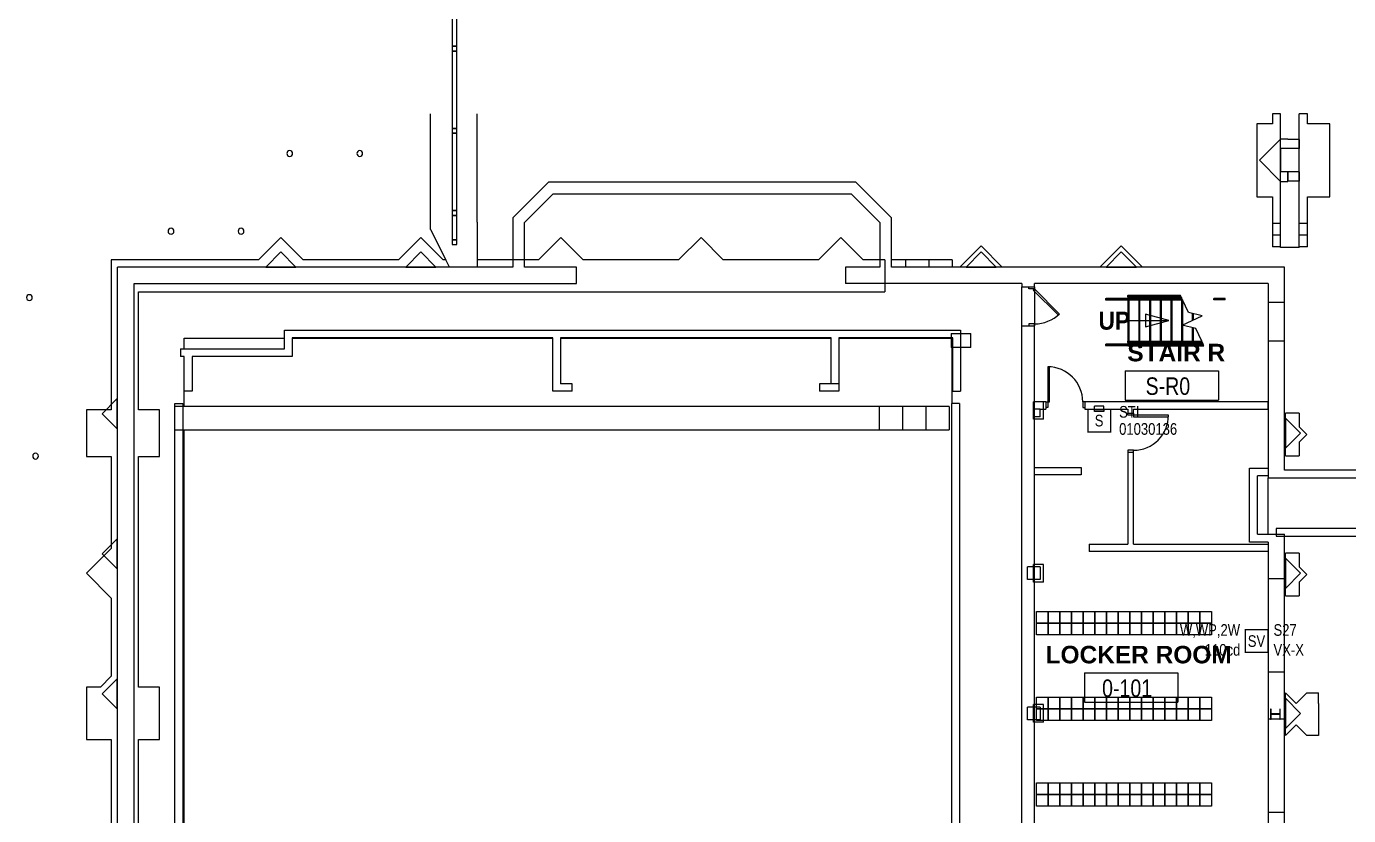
# Model space of a CAD drawing. Header units: inches. Extents: x 3516 to 15434, y -1454 to 5991.
# Drawn here: x 7962 to 9321, y 600 to 1411 of the extents above; entities that cross this region are included whole.
import ezdxf
from ezdxf.enums import TextEntityAlignment as Align

# ---------------------------------------------------------------- set-up
doc = ezdxf.new("R2010")
doc.units = ezdxf.units.IN
doc.header["$LTSCALE"] = 0.25
doc.header["$MEASUREMENT"] = 0
for name, color, linetype in [('BACKGROUND', 8, 'Continuous'), ('PULL STATION', 1, 'Continuous'), ('SPEAKER STROBE', 1, 'Continuous')]:
    doc.layers.add(name, color=color, linetype=linetype)
doc.styles.add('Arial', font='arial.ttf', dxfattribs={"width": 0.8})
doc.styles.add('Arial_B', font='arialbd.ttf', dxfattribs={"width": 0.9, "height": 11.25})
doc.styles.add('Arial_B_1', font='arialbd.ttf', dxfattribs={"height": 0.09375})

# ---------------------------------------------------------------- blocks, each defined once
blk = doc.blocks.new('SIGA-278')
at = {"layer": 'PULL STATION', "const_width": 1.3}
blk.add_lwpolyline([(-11.5, -11.7), (-11.5, 11.7), (11.9, 11.7), (11.9, -11.7)], close=True, dxfattribs=at)
at = {"layer": 'PULL STATION', "style": 'Arial', "width": 0.8}
blk.add_text('S', height=12, dxfattribs=at).set_placement((0, 0), align=Align.MIDDLE)
for tag, p in [('ADDRESS', (20.6, 9)), ('ZONE', (20.6, -8.6))]:
    blk.add_attdef(tag, text='', height=12, dxfattribs=at).set_placement(p, align=Align.MIDDLE_LEFT)
blk.add_attdef('SUBSCRIPT', text='', height=12, dxfattribs=at).set_placement((-16.6, -9), align=Align.MIDDLE_RIGHT)
blk = doc.blocks.new('WP 757-8A-RS70 WITH LKW-1')
at = {"layer": 'SPEAKER STROBE', "const_width": 1.3}
blk.add_lwpolyline([(-11.5, -11.7), (-11.5, 11.7), (11.9, 11.7), (11.9, -11.7)], close=True, dxfattribs=at)
at = {"layer": 'SPEAKER STROBE', "style": 'Arial', "width": 0.8}
blk.add_text('SV', height=12, dxfattribs=at).set_placement((0, 0), align=Align.MIDDLE)
for tag, p in [('W-WP', (-16.9, 11.3)), ('110CD', (-16.6, -9)), ('2W', (-16.6, -29.4))]:
    blk.add_attdef(tag, text='', height=12, dxfattribs=at).set_placement(p, align=Align.MIDDLE_RIGHT)
for tag, p in [('Speaker_Circuit', (17.5, 11.3)), ('Visual_Circuit', (17.5, -9))]:
    blk.add_attdef(tag, text='', height=12, dxfattribs=at).set_placement(p, align=Align.MIDDLE_LEFT)

msp = doc.modelspace()

# ---------------------------------------------------------------- linework, layer by layer
at = {"layer": 'BACKGROUND'}
for p, q in [((8399.4, 1470.6), (8399.4, 1391.1)), ((8404.4, 1391.1), (8404.4, 1470.6)), ((8404.4, 1391.1), (8399.4, 1391.1)), ((8399.4, 1391.1), (8399.4, 1386.1)), ((8399.4, 1391.1), (8404.4, 1391.1)), ((8404.4, 1386.1), (8404.4, 1391.1)), ((8399.4, 1386.1), (8404.4, 1386.1)), ((8399.4, 1386.1), (8399.4, 1306.7)), ((8404.4, 1386.1), (8399.4, 1386.1)), ((8404.4, 1306.7), (8404.4, 1386.1)), ((8377.1, 1210.3), (8377.1, 1321.6)), ((8425.1, 1210.3), (8425.1, 1321.6)), ((9251.1, 1321.6), (9242.6, 1321.6)), ((9242.6, 1321.6), (9242.6, 1311.5)), ((9251.1, 1184.2), (9251.1, 1321.6)), ((9278.6, 1321.6), (9270.1, 1321.6)), ((9270.1, 1184.2), (9270.1, 1321.6)), ((9278.6, 1311.5), (9278.6, 1321.6)), ((8404.4, 1306.7), (8399.4, 1306.7)), ((8399.4, 1306.7), (8399.4, 1301.7)), ((8399.4, 1306.7), (8404.4, 1306.7)), ((8404.4, 1301.7), (8404.4, 1306.7)), ((9226.8, 1311.5), (9226.8, 1236.5)), ((9242.6, 1311.5), (9226.8, 1311.5)), ((9301.8, 1311.5), (9278.6, 1311.5)), ((9301.8, 1236.5), (9301.8, 1311.5)), ((8399.4, 1301.7), (8404.4, 1301.7)), ((8404.4, 1301.7), (8399.4, 1301.7)), ((8399.4, 1301.7), (8399.4, 1222.3)), ((8404.4, 1222.3), (8404.4, 1301.7)), ((9229.5, 1273.9), (9251.1, 1295.6)), ((9258.6, 1295.6), (9251.1, 1295.6)), ((9258.6, 1295.6), (9258.6, 1295.2)), ((9270.1, 1295.2), (9258.6, 1295.2)), ((9270.1, 1295.2), (9270.1, 1286)), ((9258.6, 1286), (9251, 1286)), ((9251, 1286), (9251, 1262)), ((9270.1, 1286), (9258.6, 1286)), ((9251.1, 1252.2), (9229.5, 1273.9)), ((8498.4, 1251.3), (8462, 1214.9)), ((8814.6, 1251.3), (8498.4, 1251.3)), ((8851, 1214.9), (8814.6, 1251.3)), ((9258.6, 1262), (9251, 1262)), ((9251.1, 1252.2), (9258.6, 1252.2)), ((9258.6, 1262), (9258.6, 1252.2)), ((9258.6, 1252.5), (9258.6, 1262)), ((9270.1, 1262), (9258.6, 1262)), ((9270.1, 1252.5), (9258.6, 1252.5)), ((9270.1, 1262), (9270.1, 1252.5)), ((8474, 1210), (8503.4, 1239.3)), ((8503.4, 1239.3), (8809.6, 1239.3)), ((8809.6, 1239.3), (8839, 1210)), ((9226.8, 1236.5), (9242.6, 1236.5)), ((9242.6, 1236.5), (9242.6, 1209.1)), ((9278.6, 1209.1), (9278.6, 1236.5)), ((9278.6, 1236.5), (9301.8, 1236.5)), ((8377.1, 1202.9), (8377.1, 1210.3)), ((8404.4, 1222.3), (8399.4, 1222.3)), ((8399.4, 1222.3), (8399.4, 1217.3)), ((8399.4, 1222.3), (8404.4, 1222.3)), ((8399.4, 1217.3), (8404.4, 1217.3)), ((8404.4, 1217.3), (8399.4, 1217.3)), ((8399.4, 1217.3), (8399.4, 1192.3)), ((8404.4, 1217.3), (8404.4, 1222.3)), ((8404.4, 1192.3), (8404.4, 1217.3)), ((8425.1, 1210.3), (8425.1, 1171.6)), ((8462, 1214.9), (8462, 1164.2)), ((8474, 1164.2), (8474, 1210)), ((8839, 1210), (8839, 1164.2)), ((8851, 1164.2), (8851, 1214.9)), ((8377.1, 1202.9), (8392.9, 1171.6)), ((9242.6, 1209.1), (9242.6, 1197.1)), ((9251.1, 1209.1), (9242.6, 1209.1)), ((9251.1, 1197.1), (9242.6, 1197.1)), ((9242.6, 1197.1), (9242.6, 1185.1)), ((9278.6, 1209.1), (9270.1, 1209.1)), ((9278.6, 1197.1), (9270.1, 1197.1)), ((9278.6, 1197.1), (9278.6, 1209.1)), ((9278.6, 1185.1), (9278.6, 1197.1)), ((8223.3, 1194.5), (8200.3, 1171.6)), ((8246.2, 1171.6), (8223.3, 1194.5)), ((8367.3, 1194.5), (8344.3, 1171.6)), ((8390.2, 1171.6), (8367.3, 1194.5)), ((8404.4, 1192.3), (8399.4, 1192.3)), ((8399.4, 1192.3), (8399.4, 1187.3)), ((8399.4, 1192.3), (8404.4, 1192.3)), ((8399.4, 1187.3), (8404.4, 1187.3)), ((8404.4, 1187.3), (8404.4, 1192.3)), ((8511.3, 1194.5), (8488.3, 1171.6)), ((8534.2, 1171.6), (8511.3, 1194.5)), ((8655.3, 1194.5), (8632.3, 1171.6)), ((8678.2, 1171.6), (8655.3, 1194.5)), ((8799.2, 1194.5), (8776.2, 1171.6)), ((8822.1, 1171.6), (8799.2, 1194.5)), ((8943.2, 1186), (8921.3, 1164.2)), ((8965, 1164.2), (8943.2, 1186)), ((9087.2, 1186), (9065.3, 1164.2)), ((9109, 1164.2), (9087.2, 1186)), ((9251.1, 1185.1), (9242.6, 1185.1)), ((9270.1, 1184.2), (9251.1, 1184.2)), ((9278.6, 1185.1), (9270.1, 1185.1)), ((8049.1, 1171.6), (8049.1, 1138.6)), ((8200.3, 1171.6), (8049.1, 1171.6)), ((8207.8, 1164.2), (8223.3, 1179.7)), ((8238.8, 1164.2), (8223.3, 1179.7)), ((8344.3, 1171.6), (8246.2, 1171.6)), ((8351.8, 1164.2), (8367.3, 1179.7)), ((8382.8, 1164.2), (8367.3, 1179.7)), ((8392.9, 1171.6), (8390.2, 1171.6)), ((8396.6, 1164.2), (8392.9, 1171.6)), ((8425.1, 1171.6), (8425.1, 1164.2)), ((8466.3, 1171.6), (8425.1, 1171.6)), ((8488.3, 1171.6), (8466.3, 1171.6)), ((8632.3, 1171.6), (8534.2, 1171.6)), ((8776.2, 1171.6), (8678.2, 1171.6)), ((8844.2, 1171.6), (8822.1, 1171.6)), ((8844.2, 1171.6), (8844.2, 1138.6)), ((8865.5, 1171.6), (8851, 1171.6)), ((8889.5, 1171.6), (8865.5, 1171.6)), ((8865.5, 1171.6), (8865.5, 1164.2)), ((8913.5, 1171.6), (8889.5, 1171.6)), ((8889.5, 1171.6), (8889.5, 1164.2)), ((8913.5, 1171.6), (8913.5, 1164.2)), ((8927.8, 1164.2), (8943.3, 1179.7)), ((8958.8, 1164.2), (8943.3, 1179.7)), ((9071.8, 1164.2), (9087.3, 1179.7)), ((9102.8, 1164.2), (9087.3, 1179.7)), ((8055.5, 20.4), (8055.5, 1164.2)), ((8462, 1164.2), (8055.5, 1164.2)), ((8207.8, 1164.2), (8238.8, 1164.2)), ((8351.8, 1164.2), (8382.8, 1164.2)), ((8401.1, 1164.2), (8396.6, 1164.2)), ((8425.1, 1164.2), (8401.1, 1164.2)), ((8527.3, 1164.2), (8474, 1164.2)), ((8527.3, 1147.2), (8527.3, 1164.2)), ((8839, 1164.2), (8803.8, 1164.2)), ((8803.8, 1164.2), (8803.8, 1147.2)), ((9255.2, 1164.2), (8851, 1164.2)), ((8965, 1164.2), (8921.3, 1164.2)), ((8927.8, 1164.2), (8958.8, 1164.2)), ((9109, 1164.2), (9065.3, 1164.2)), ((9071.8, 1164.2), (9102.8, 1164.2)), ((9255.2, 955.5), (9255.2, 1164.2)), ((8072.5, 124.3), (8072.5, 1147.2)), ((8072.5, 1147.2), (8527.3, 1147.2)), ((8985.2, 1147.2), (8803.8, 1147.2)), ((8985.2, 1147.2), (8985.2, 1143.7)), ((8985.2, 1143.7), (8998.2, 1143.7)), ((8985.2, 1103.7), (8985.2, 1143.7)), ((8992.4, 1141.7), (8992.4, 1143.7)), ((8998.2, 1141.7), (8992.4, 1141.7)), ((8998.2, 1141.7), (8996.9, 1140.5)), ((8998.2, 1143.7), (8998.2, 1147.2)), ((9238.2, 1147.2), (8998.2, 1147.2)), ((8998.2, 1143.7), (8998.2, 1141.7)), ((8998.2, 1143.7), (8998.2, 1103.7)), ((9023.6, 1116.2), (8998.2, 1141.7)), ((9238.2, 1147.2), (9238.2, 947.5)), ((8049.1, 1138.6), (8049.1, 1017.5)), ((8077.1, 1138.6), (8201.4, 1138.6)), ((8077.1, 1017.5), (8077.1, 1138.6)), ((8201.4, 1138.6), (8245.1, 1138.6)), ((8245.1, 1138.6), (8345.4, 1138.6)), ((8345.4, 1138.6), (8401.1, 1138.6)), ((8401.1, 1138.6), (8466.3, 1138.6)), ((8466.3, 1138.6), (8844.2, 1138.6)), ((8996.9, 1140.5), (9022.4, 1115)), ((9071.2, 1132), (9071.2, 1130.5)), ((9071.2, 1132), (9083.2, 1132)), ((9071.2, 1130.5), (9083.2, 1130.5)), ((9083.2, 1132), (9071.9, 1132)), ((9071.9, 1130.5), (9083.2, 1130.5)), ((9083.2, 1132), (9149.6, 1132)), ((9083.2, 1130.5), (9150.3, 1130.5)), ((9094.6, 1132), (9083.4, 1132)), ((9083.4, 1130.5), (9094.6, 1130.5)), ((9094.2, 1135.2), (9094.2, 1135)), ((9094.2, 1135.2), (9148, 1135.2)), ((9094.2, 1133.5), (9094.2, 1135)), ((9148.2, 1135), (9094.2, 1135)), ((9094.2, 1135), (9094.2, 1133.5)), ((9094.2, 1135), (9148.2, 1135)), ((9094.2, 1133.5), (9094.2, 1133.2)), ((9148.9, 1133.5), (9094.2, 1133.5)), ((9094.2, 1133.5), (9148.9, 1133.5)), ((9094.2, 1133.2), (9105.2, 1133.2)), ((9094.2, 1133.2), (9094.2, 1132)), ((9094.2, 1130.5), (9094.2, 1088)), ((9104.4, 1132), (9094.6, 1132)), ((9094.6, 1130.5), (9104.4, 1130.5)), ((9095.2, 1133.2), (9095.2, 1132)), ((9095.2, 1130.5), (9095.2, 1088)), ((9103, 1131.1), (9103, 1131.3)), ((9105.2, 1133.2), (9116.2, 1133.2)), ((9105.2, 1133.2), (9105.2, 1132)), ((9105.2, 1130.5), (9105.2, 1088)), ((9106.2, 1133.2), (9106.2, 1132)), ((9106.2, 1130.5), (9106.2, 1088)), ((9116.2, 1133.2), (9127.2, 1133.2)), ((9116.2, 1133.2), (9116.2, 1132)), ((9116.2, 1130.5), (9116.2, 1088)), ((9117.2, 1133.2), (9117.2, 1132)), ((9117.2, 1130.5), (9117.2, 1088)), ((9127.2, 1133.2), (9138.2, 1133.2)), ((9127.2, 1133.2), (9127.2, 1132)), ((9127.2, 1130.5), (9127.2, 1088)), ((9128.2, 1133.2), (9128.2, 1132)), ((9128.2, 1130.5), (9128.2, 1088)), ((9138.2, 1133.2), (9149, 1133.2)), ((9138.2, 1133.2), (9138.2, 1132)), ((9138.2, 1130.5), (9138.2, 1088)), ((9139.2, 1133.2), (9139.2, 1132)), ((9139.2, 1130.5), (9139.2, 1088)), ((9148.2, 1135), (9148, 1135.2)), ((9148.9, 1133.5), (9148.2, 1135)), ((9148.9, 1133.5), (9148.2, 1135)), ((9148.9, 1133.5), (9148.2, 1135)), ((9149.6, 1132), (9148.9, 1133.5)), ((9149.2, 1132.8), (9149.2, 1132)), ((9149.2, 1130.5), (9149.2, 1088)), ((9150.3, 1130.5), (9149.6, 1132)), ((9150.2, 1130.5), (9150.2, 1104.5)), ((9156.4, 1117.4), (9150.3, 1130.5)), ((9182.4, 1130.5), (9182.4, 1132)), ((9194.2, 1132), (9182.4, 1132)), ((9194.2, 1130.5), (9182.4, 1130.5)), ((9194.2, 1130.5), (9194.2, 1132)), ((9238.2, 1128.2), (9255.2, 1128.2)), ((9022.4, 1115), (9023.6, 1116.2)), ((9136.2, 1109.2), (9112.2, 1115.6)), ((9112.2, 1115.6), (9112.2, 1102.8)), ((9170.4, 1114), (9156.4, 1117.4)), ((9160.2, 1116.4), (9160.2, 1109.2)), ((9161.2, 1116.2), (9161.2, 1109.7)), ((8985.2, -50.5), (8985.2, 1103.7)), ((8985.2, 1103.7), (8998.2, 1103.7)), ((8992.4, 1105.7), (8992.4, 1103.7)), ((8998.2, 1105.7), (8992.4, 1105.7)), ((8998.2, 1103.7), (8998.2, 1105.7)), ((8998.2, 1018.1), (8998.2, 1103.7)), ((9094.2, 1109.2), (9105.2, 1109.2)), ((9105.2, 1109.2), (9116.2, 1109.2)), ((9112.2, 1102.8), (9136.2, 1109.2)), ((9116.2, 1109.2), (9127.2, 1109.2)), ((9127.2, 1109.2), (9136.2, 1109.2)), ((9150, 1104.4), (9170.4, 1114)), ((9164, 1101), (9150, 1104.4)), ((9150.2, 1104.4), (9150.2, 1088)), ((9160.2, 1102), (9160.2, 1088)), ((9161.2, 1101.7), (9161.2, 1088)), ((9170.1, 1088), (9164, 1101)), ((8124.1, 1080.3), (8124.1, 1091.2)), ((8124.1, 1091.2), (8227.1, 1091.2)), ((8227.1, 1080.3), (8227.1, 1099.3)), ((8227.1, 1099.3), (8922.1, 1099.3)), ((8235.1, 1091.3), (8235.1, 1072.3)), ((8503, 1091.3), (8235.1, 1091.3)), ((8235.1, 1091.2), (8503, 1091.2)), ((8503, 1036.8), (8503, 1091.3)), ((8789, 1091.3), (8511, 1091.3)), ((8511, 1091.3), (8511, 1044.3)), ((8511, 1091.2), (8789, 1091.2)), ((8789, 1044.3), (8789, 1091.3)), ((8914.1, 1091.3), (8797, 1091.3)), ((8797, 1091.3), (8797, 1036.8)), ((8797, 1091.2), (8912.5, 1091.2)), ((8912.5, 1096), (8932.5, 1096)), ((8912.5, 1096), (8912.5, 1081.5)), ((8914.1, 1036.8), (8914.1, 1091.3)), ((8922.1, 1099.3), (8922.1, 1036.8)), ((8932.5, 1081.5), (8932.5, 1096)), ((9094.2, 1088), (9170.1, 1088)), ((9094.2, 1086.5), (9094.2, 1088)), ((9094.2, 1088), (9094.2, 1086.5)), ((9094.2, 1088), (9170.1, 1088)), ((9170.8, 1086.5), (9170.1, 1088)), ((9170.8, 1086.5), (9170.1, 1088)), ((9170.8, 1086.5), (9170.1, 1088)), ((9238.2, 1088.2), (9255.2, 1088.2)), ((8120.1, 1080.3), (8227.1, 1080.3)), ((8120.1, 1080.3), (8120.1, 1072.3)), ((8932.5, 1081.5), (8912.5, 1081.5)), ((8913, 1081.5), (8913, 1023.8)), ((9071.2, 1085), (9071.2, 1083.5)), ((9071.2, 1085), (9083.2, 1085)), ((9071.2, 1083.5), (9083.2, 1083.5)), ((9083.2, 1085), (9071.9, 1085)), ((9071.9, 1083.5), (9083.2, 1083.5)), ((9083.2, 1085), (9171.2, 1085)), ((9083.2, 1083.5), (9171.2, 1083.5)), ((9094.6, 1085), (9083.4, 1085)), ((9083.4, 1083.5), (9094.6, 1083.5)), ((9094.2, 1086.5), (9094.2, 1085.2)), ((9094.2, 1086.5), (9170.8, 1086.5)), ((9094.2, 1086.5), (9170.8, 1086.5)), ((9094.2, 1085.2), (9094.2, 1085)), ((9094.2, 1085.2), (9105.2, 1085.2)), ((9094.2, 1083.5), (9094.2, 1083.2)), ((9094.2, 1083.2), (9172.3, 1083.2)), ((9104.4, 1085), (9094.6, 1085)), ((9094.6, 1083.5), (9104.4, 1083.5)), ((9095.2, 1086.5), (9095.2, 1085.2)), ((9103, 1084.1), (9103, 1084.3)), ((9105.2, 1086.5), (9105.2, 1085.2)), ((9105.2, 1085.2), (9116.2, 1085.2)), ((9106.2, 1086.5), (9106.2, 1085.2)), ((9116.2, 1086.5), (9116.2, 1085.2)), ((9116.2, 1085.2), (9127.2, 1085.2)), ((9117.2, 1086.5), (9117.2, 1085.2)), ((9127.2, 1086.5), (9127.2, 1085.2)), ((9127.2, 1085.2), (9138.2, 1085.2)), ((9128.2, 1086.5), (9128.2, 1085.2)), ((9138.2, 1086.5), (9138.2, 1085.2)), ((9138.2, 1085.2), (9149.2, 1085.2)), ((9139.2, 1086.5), (9139.2, 1085.2)), ((9149.2, 1086.5), (9149.2, 1085.2)), ((9149.2, 1085.2), (9160.2, 1085.2)), ((9150.2, 1086.5), (9150.2, 1085.2)), ((9160.2, 1086.5), (9160.2, 1085.2)), ((9160.2, 1085.2), (9171.2, 1085.2)), ((9161.2, 1086.5), (9161.2, 1085.2)), ((9171.4, 1085.2), (9170.8, 1086.5)), ((9171.2, 1085.6), (9171.2, 1085.2)), ((9171.2, 1085.2), (9171.4, 1085.2)), ((9171.2, 1085), (9171.5, 1085)), ((9171.2, 1083.5), (9172.2, 1083.5)), ((9172.2, 1083.5), (9171.5, 1085)), ((8124.1, 1072.3), (8120.1, 1072.3)), ((8124.1, 1036.8), (8124.1, 1072.3)), ((8235.1, 1072.3), (8132.1, 1072.3)), ((8132.1, 1072.3), (8132.1, 1036.8)), ((9013.4, 1061.7), (9011.7, 1061.7)), ((9011.7, 1061.7), (9011.7, 1025.7)), ((9013.4, 1025.7), (9013.4, 1061.7)), ((9091.2, 1057.4), (9187.2, 1057.4)), ((9091.2, 1057.4), (9091.2, 1027.4)), ((9187.2, 1057.4), (9187.2, 1027.4)), ((8132.1, 1036.8), (8124.1, 1036.8)), ((8124.1, 1021), (8124.1, 1036.8)), ((8523, 1036.8), (8503, 1036.8)), ((8523, 1044.3), (8511, 1044.3)), ((8523, 1036.8), (8523, 1044.3)), ((8777, 1044.3), (8777, 1036.8)), ((8797, 1044.3), (8777, 1044.3)), ((8797, 1036.8), (8777, 1036.8)), ((8914.1, 1036.8), (8922.1, 1036.8)), ((8055.3, 1029), (8039.8, 1013.5)), ((8055.3, 998), (8055.3, 1029)), ((8114.5, 167.3), (8114.5, 1023.8)), ((8114.5, 1023.8), (8122.5, 1023.8)), ((8114.5, 997), (8114.5, 1021)), ((8838.5, 1021), (8114.5, 1021)), ((8122.5, 1023.8), (8122.5, 175.3)), ((8838.5, 1021), (8838.5, 997)), ((8862.5, 1021), (8838.5, 1021)), ((8886.5, 1021), (8862.5, 1021)), ((8862.5, 1021), (8862.5, 997)), ((8910.5, 1021), (8886.5, 1021)), ((8886.5, 1021), (8886.5, 997)), ((8910.5, 1021), (8910.5, 997)), ((8913, -102.8), (8913, 1023.8)), ((8921, 1023.8), (8913, 1023.8)), ((8921, 1023.8), (8921, -110.8)), ((8997.2, 1007.7), (8997.2, 1025.7)), ((9007.2, 1025.7), (8997.2, 1025.7)), ((9009.7, 1025.7), (8998.2, 1025.7)), ((9007.2, 1007.7), (9007.2, 1025.7)), ((9009.7, 1025.7), (9009.7, 1018.1)), ((9009.7, 1025.7), (9011.7, 1025.7)), ((9011.7, 1020), (9009.7, 1020)), ((9011.7, 1025.7), (9011.7, 1020)), ((9011.7, 1025.7), (9013.4, 1025.7)), ((9047.7, 1025.7), (9047.7, 1020)), ((9049.7, 1025.7), (9047.7, 1025.7)), ((9047.7, 1020), (9049.7, 1020)), ((9237.9, 1025.7), (9049.7, 1025.7)), ((9049.7, 1025.7), (9049.7, 1018.1)), ((9069.4, 1021.1), (9059.9, 1021.1)), ((9059.9, 1018.1), (9059.9, 1021.1)), ((9069.4, 1018.1), (9069.4, 1021.1)), ((9091.2, 1027.4), (9187.2, 1027.4)), ((9237.9, 1025.7), (9237.9, 1018.1)), ((8023.5, 1017.5), (8023.5, 969.5)), ((8049.1, 1017.5), (8023.5, 1017.5)), ((8055.3, 998), (8039.8, 1013.5)), ((8098.5, 1017.5), (8077.1, 1017.5)), ((8098.5, 969.5), (8098.5, 1017.5)), ((9007.2, 1007.7), (8997.2, 1007.7)), ((8998.2, 1010.2), (8998.2, 1018.1)), ((9003.8, 1018.1), (8998.2, 1018.1)), ((8998.2, 564), (8998.2, 1010.2)), ((9003.8, 1010.2), (8998.2, 1010.2)), ((9003.8, 1018.1), (9009.7, 1018.1)), ((9003.8, 1010.2), (9003.8, 1018.1)), ((9049.7, 1018.1), (9094.2, 1018.1)), ((9059.9, 1015.7), (9059.9, 1018.1)), ((9059.9, 1018.1), (9069.4, 1018.1)), ((9069.4, 1016.2), (9059.9, 1016.2)), ((9069.4, 1015.7), (9059.9, 1015.7)), ((9069.4, 1018.1), (9069.4, 1015.7)), ((9094, 1011.9), (9094, 1013.9)), ((9099.8, 1011.9), (9094, 1011.9)), ((9094.2, 1018.1), (9094.2, 1013.9)), ((9094.2, 1013.9), (9099.8, 1013.9)), ((9099.8, 1018.1), (9237.9, 1018.1)), ((9099.8, 1013.9), (9099.8, 1018.1)), ((9099.8, 1013.9), (9099.8, 1011.9)), ((9135.8, 1011.9), (9099.8, 1011.9)), ((9099.8, 1011.9), (9099.8, 1010.1)), ((9099.8, 1010.1), (9135.8, 1010.1)), ((9135.8, 1010.1), (9135.8, 1011.9)), ((9256.1, 970.3), (9256.1, 1013.9)), ((9270.1, 1013.9), (9256.1, 1013.9)), ((9256.2, 1009), (9256.2, 978)), ((9256.2, 1009), (9271.7, 993.5)), ((9270.1, 1013.9), (9270.1, 999.9)), ((8114.5, 997), (8838.5, 997)), ((8124.1, 175.3), (8124.1, 997)), ((8838.5, 997), (8862.5, 997)), ((8862.5, 997), (8886.5, 997)), ((8886.5, 997), (8910.5, 997)), ((9271.7, 993.5), (9256.2, 978)), ((9278, 992.1), (9270.1, 999.9)), ((9270.1, 984.3), (9278, 992.1)), ((9270.1, 984.3), (9270.1, 970.3)), ((8023.5, 969.5), (8049.1, 969.5)), ((8049.1, 969.5), (8049.1, 874.9)), ((8077.1, 969.5), (8098.5, 969.5)), ((8077.1, 871.3), (8077.1, 969.5)), ((9094, 975.9), (9094, 973.9)), ((9099.8, 975.9), (9094, 975.9)), ((9094.2, 973.9), (9094.2, 879.5)), ((9094.2, 973.9), (9099.8, 973.9)), ((9099.8, 973.9), (9099.8, 975.9)), ((9099.8, 879.5), (9099.8, 973.9)), ((9256.1, 970.3), (9270.1, 970.3)), ((8998.2, 958.1), (9046.2, 958.1)), ((9046.2, 958.1), (9046.2, 950.5)), ((9219.2, 957.6), (9238.2, 957.6)), ((9219.2, 881.6), (9219.2, 957.6)), ((9434.3, 955.5), (9255.2, 955.5)), ((9046.2, 950.5), (8998.2, 950.5)), ((9238.2, 949.6), (9227.2, 949.6)), ((9227.2, 889.6), (9227.2, 949.6)), ((9238.2, 947.5), (9436.7, 947.5)), ((9238.2, 889.6), (9238.2, 947.5)), ((8055.3, 885), (8039.8, 869.5)), ((8055.3, 854), (8055.3, 885)), ((9227.2, 889.6), (9255.2, 889.6)), ((9453.9, 895.5), (9246.7, 895.5)), ((9246.7, 895.5), (9246.7, 887.5)), ((9246.7, 887.5), (9456.3, 887.5)), ((9255.2, 103.2), (9255.2, 889.6)), ((8049.1, 874.9), (8023.7, 849.5)), ((8077.1, 827.6), (8077.1, 871.3)), ((9054.2, 879.5), (9094.2, 879.5)), ((9054.2, 879.5), (9054.2, 871.8)), ((9238.2, 871.8), (9054.2, 871.8)), ((9099.8, 879.5), (9238.2, 879.5)), ((9238.2, 881.6), (9219.2, 881.6)), ((9238.2, 881.6), (9238.2, 101.5)), ((9270.1, 870.1), (9256.1, 870.1)), ((9256.1, 826.4), (9256.1, 870.1)), ((9270.1, 870.1), (9270.1, 856.1)), ((8055.3, 854), (8039.8, 869.5)), ((8997.2, 840.5), (8997.2, 858.5)), ((9007.2, 858.5), (8997.2, 858.5)), ((9007.2, 840.5), (9007.2, 858.5)), ((9256.2, 865), (9256.2, 834)), ((9256.2, 865), (9271.7, 849.5)), ((8023.7, 849.5), (8049.1, 824)), ((9003.8, 856), (8990.8, 856)), ((8990.8, 843), (8990.8, 856)), ((9003.8, 843), (8990.8, 843)), ((9003.8, 856), (9003.8, 843)), ((9238.2, 844.2), (9255.2, 844.2)), ((9271.7, 849.5), (9256.2, 834)), ((9278, 848.2), (9270.1, 856.1)), ((9270.1, 840.4), (9278, 848.2)), ((9007.2, 840.5), (8997.2, 840.5)), ((9270.1, 840.4), (9270.1, 826.4)), ((8049.1, 824), (8049.1, 743.7)), ((8077.1, 732.5), (8077.1, 827.6)), ((9256.1, 826.4), (9270.1, 826.4)), ((9000.2, 798.2), (9000.2, 810.2)), ((9000.2, 810.2), (9012.2, 810.2)), ((9012.2, 798.2), (9012.2, 810.2)), ((9012.2, 810.2), (9024.2, 810.2)), ((9012.2, 810.2), (9012.2, 798.2)), ((9024.2, 798.2), (9024.2, 810.2)), ((9024.2, 810.2), (9036.2, 810.2)), ((9024.2, 810.2), (9024.2, 798.2)), ((9036.2, 798.2), (9036.2, 810.2)), ((9036.2, 810.2), (9048.2, 810.2)), ((9036.2, 810.2), (9036.2, 798.2)), ((9048.2, 798.2), (9048.2, 810.2)), ((9048.2, 810.2), (9060.2, 810.2)), ((9048.2, 810.2), (9048.2, 798.2)), ((9060.2, 798.2), (9060.2, 810.2)), ((9060.2, 810.2), (9072.2, 810.2)), ((9060.2, 810.2), (9060.2, 798.2)), ((9072.2, 798.2), (9072.2, 810.2)), ((9072.2, 810.2), (9084.2, 810.2)), ((9072.2, 810.2), (9072.2, 798.2)), ((9084.2, 798.2), (9084.2, 810.2)), ((9084.2, 810.2), (9096.2, 810.2)), ((9084.2, 810.2), (9084.2, 798.2)), ((9096.2, 798.2), (9096.2, 810.2)), ((9096.2, 810.2), (9108.2, 810.2)), ((9096.2, 810.2), (9096.2, 798.2)), ((9108.2, 798.2), (9108.2, 810.2)), ((9108.2, 810.2), (9120.2, 810.2)), ((9108.2, 810.2), (9108.2, 798.2)), ((9120.2, 798.2), (9120.2, 810.2)), ((9120.2, 810.2), (9132.2, 810.2)), ((9120.2, 810.2), (9120.2, 798.2)), ((9132.2, 798.2), (9132.2, 810.2)), ((9132.2, 810.2), (9144.2, 810.2)), ((9132.2, 810.2), (9132.2, 798.2)), ((9144.2, 798.2), (9144.2, 810.2)), ((9144.2, 810.2), (9156.2, 810.2)), ((9144.2, 810.2), (9144.2, 798.2)), ((9156.2, 798.2), (9156.2, 810.2)), ((9156.2, 810.2), (9168.2, 810.2)), ((9156.2, 810.2), (9156.2, 798.2)), ((9168.2, 798.2), (9168.2, 810.2)), ((9168.2, 810.2), (9180.2, 810.2)), ((9168.2, 810.2), (9168.2, 798.2)), ((9180.2, 810.2), (9180.2, 798.2)), ((9000.2, 786.2), (9000.2, 798.2)), ((9000.2, 798.2), (9012.2, 798.2)), ((9012.2, 798.2), (9000.2, 798.2)), ((9012.2, 786.2), (9012.2, 798.2)), ((9012.2, 798.2), (9024.2, 798.2)), ((9024.2, 798.2), (9012.2, 798.2)), ((9012.2, 798.2), (9012.2, 786.2)), ((9024.2, 786.2), (9024.2, 798.2)), ((9024.2, 798.2), (9036.2, 798.2)), ((9036.2, 798.2), (9024.2, 798.2)), ((9024.2, 798.2), (9024.2, 786.2)), ((9036.2, 786.2), (9036.2, 798.2)), ((9036.2, 798.2), (9048.2, 798.2)), ((9048.2, 798.2), (9036.2, 798.2)), ((9036.2, 798.2), (9036.2, 786.2)), ((9048.2, 786.2), (9048.2, 798.2)), ((9048.2, 798.2), (9060.2, 798.2)), ((9060.2, 798.2), (9048.2, 798.2)), ((9048.2, 798.2), (9048.2, 786.2)), ((9060.2, 786.2), (9060.2, 798.2)), ((9060.2, 798.2), (9072.2, 798.2)), ((9072.2, 798.2), (9060.2, 798.2)), ((9060.2, 798.2), (9060.2, 786.2)), ((9072.2, 786.2), (9072.2, 798.2)), ((9072.2, 798.2), (9084.2, 798.2)), ((9084.2, 798.2), (9072.2, 798.2)), ((9072.2, 798.2), (9072.2, 786.2)), ((9084.2, 786.2), (9084.2, 798.2)), ((9084.2, 798.2), (9096.2, 798.2)), ((9096.2, 798.2), (9084.2, 798.2)), ((9084.2, 798.2), (9084.2, 786.2)), ((9096.2, 786.2), (9096.2, 798.2)), ((9096.2, 798.2), (9108.2, 798.2)), ((9108.2, 798.2), (9096.2, 798.2)), ((9096.2, 798.2), (9096.2, 786.2)), ((9108.2, 786.2), (9108.2, 798.2)), ((9108.2, 798.2), (9120.2, 798.2)), ((9120.2, 798.2), (9108.2, 798.2)), ((9108.2, 798.2), (9108.2, 786.2)), ((9120.2, 786.2), (9120.2, 798.2)), ((9120.2, 798.2), (9132.2, 798.2)), ((9132.2, 798.2), (9120.2, 798.2)), ((9120.2, 798.2), (9120.2, 786.2)), ((9132.2, 786.2), (9132.2, 798.2)), ((9132.2, 798.2), (9144.2, 798.2)), ((9144.2, 798.2), (9132.2, 798.2)), ((9132.2, 798.2), (9132.2, 786.2)), ((9144.2, 786.2), (9144.2, 798.2)), ((9144.2, 798.2), (9156.2, 798.2)), ((9156.2, 798.2), (9144.2, 798.2)), ((9144.2, 798.2), (9144.2, 786.2)), ((9156.2, 786.2), (9156.2, 798.2)), ((9156.2, 798.2), (9168.2, 798.2)), ((9168.2, 798.2), (9156.2, 798.2)), ((9156.2, 798.2), (9156.2, 786.2)), ((9168.2, 786.2), (9168.2, 798.2)), ((9168.2, 798.2), (9180.2, 798.2)), ((9180.2, 798.2), (9168.2, 798.2)), ((9168.2, 798.2), (9168.2, 786.2)), ((9180.2, 798.2), (9180.2, 786.2)), ((9012.2, 786.2), (9000.2, 786.2)), ((9024.2, 786.2), (9012.2, 786.2)), ((9036.2, 786.2), (9024.2, 786.2)), ((9048.2, 786.2), (9036.2, 786.2)), ((9060.2, 786.2), (9048.2, 786.2)), ((9072.2, 786.2), (9060.2, 786.2)), ((9084.2, 786.2), (9072.2, 786.2)), ((9096.2, 786.2), (9084.2, 786.2)), ((9108.2, 786.2), (9096.2, 786.2)), ((9120.2, 786.2), (9108.2, 786.2)), ((9132.2, 786.2), (9120.2, 786.2)), ((9144.2, 786.2), (9132.2, 786.2)), ((9156.2, 786.2), (9144.2, 786.2)), ((9168.2, 786.2), (9156.2, 786.2)), ((9180.2, 786.2), (9168.2, 786.2)), ((9238.2, 748.2), (9255.2, 748.2)), ((8049.1, 743.7), (8037.9, 732.5)), ((8055.3, 741), (8039.8, 725.5)), ((8055.3, 710), (8055.3, 741)), ((9049.4, 747), (9145.4, 747)), ((9049.4, 747), (9049.4, 717)), ((9145.4, 747), (9145.4, 717)), ((8023.5, 732.5), (8023.5, 678.5)), ((8037.9, 732.5), (8023.5, 732.5)), ((8055.3, 710), (8039.8, 725.5)), ((8098.5, 732.5), (8077.1, 732.5)), ((8098.5, 678.5), (8098.5, 732.5)), ((9000.2, 710.2), (9000.2, 722.2)), ((9000.2, 722.2), (9012.2, 722.2)), ((9012.2, 710.2), (9012.2, 722.2)), ((9012.2, 722.2), (9024.2, 722.2)), ((9012.2, 722.2), (9012.2, 710.2)), ((9024.2, 710.2), (9024.2, 722.2)), ((9024.2, 722.2), (9036.2, 722.2)), ((9024.2, 722.2), (9024.2, 710.2)), ((9036.2, 710.2), (9036.2, 722.2)), ((9036.2, 722.2), (9048.2, 722.2)), ((9036.2, 722.2), (9036.2, 710.2)), ((9048.2, 710.2), (9048.2, 722.2)), ((9048.2, 722.2), (9060.2, 722.2)), ((9048.2, 722.2), (9048.2, 710.2)), ((9060.2, 710.2), (9060.2, 722.2)), ((9060.2, 722.2), (9072.2, 722.2)), ((9060.2, 722.2), (9060.2, 710.2)), ((9072.2, 710.2), (9072.2, 722.2)), ((9072.2, 722.2), (9084.2, 722.2)), ((9072.2, 722.2), (9072.2, 710.2)), ((9084.2, 710.2), (9084.2, 722.2)), ((9084.2, 722.2), (9096.2, 722.2)), ((9084.2, 722.2), (9084.2, 710.2)), ((9096.2, 710.2), (9096.2, 722.2)), ((9096.2, 722.2), (9108.2, 722.2)), ((9096.2, 722.2), (9096.2, 710.2)), ((9108.2, 710.2), (9108.2, 722.2)), ((9108.2, 722.2), (9120.2, 722.2)), ((9108.2, 722.2), (9108.2, 710.2)), ((9120.2, 710.2), (9120.2, 722.2)), ((9120.2, 722.2), (9132.2, 722.2)), ((9120.2, 722.2), (9120.2, 710.2)), ((9132.2, 710.2), (9132.2, 722.2)), ((9132.2, 722.2), (9144.2, 722.2)), ((9132.2, 722.2), (9132.2, 710.2)), ((9144.2, 710.2), (9144.2, 722.2)), ((9144.2, 722.2), (9156.2, 722.2)), ((9144.2, 722.2), (9144.2, 710.2)), ((9156.2, 710.2), (9156.2, 722.2)), ((9156.2, 722.2), (9168.2, 722.2)), ((9156.2, 722.2), (9156.2, 710.2)), ((9168.2, 710.2), (9168.2, 722.2)), ((9168.2, 722.2), (9180.2, 722.2)), ((9168.2, 722.2), (9168.2, 710.2)), ((9180.2, 722.2), (9180.2, 710.2)), ((9256.2, 682.9), (9256.2, 726.6)), ((9267, 715.7), (9256.2, 726.6)), ((9256.2, 721), (9256.2, 690)), ((9256.2, 721), (9271.7, 705.5)), ((9267, 715.7), (9278, 726.7)), ((9278, 726.7), (9290, 726.7)), ((9290, 715.8), (9290, 726.7)), ((9003.8, 712), (8990.8, 712)), ((8990.8, 699), (8990.8, 712)), ((8997.2, 696.5), (8997.2, 714.5)), ((9007.2, 714.5), (8997.2, 714.5)), ((9000.2, 698.2), (9000.2, 710.2)), ((9000.2, 710.2), (9012.2, 710.2)), ((9012.2, 710.2), (9000.2, 710.2)), ((9003.8, 712), (9003.8, 699)), ((9007.2, 696.5), (9007.2, 714.5)), ((9012.2, 698.2), (9012.2, 710.2)), ((9012.2, 710.2), (9024.2, 710.2)), ((9024.2, 710.2), (9012.2, 710.2)), ((9012.2, 710.2), (9012.2, 698.2)), ((9024.2, 698.2), (9024.2, 710.2)), ((9024.2, 710.2), (9036.2, 710.2)), ((9036.2, 710.2), (9024.2, 710.2)), ((9024.2, 710.2), (9024.2, 698.2)), ((9036.2, 698.2), (9036.2, 710.2)), ((9036.2, 710.2), (9048.2, 710.2)), ((9048.2, 710.2), (9036.2, 710.2)), ((9036.2, 710.2), (9036.2, 698.2)), ((9048.2, 698.2), (9048.2, 710.2)), ((9048.2, 710.2), (9060.2, 710.2)), ((9060.2, 710.2), (9048.2, 710.2)), ((9048.2, 710.2), (9048.2, 698.2)), ((9049.4, 717), (9145.4, 717)), ((9060.2, 698.2), (9060.2, 710.2)), ((9060.2, 710.2), (9072.2, 710.2)), ((9072.2, 710.2), (9060.2, 710.2)), ((9060.2, 710.2), (9060.2, 698.2)), ((9072.2, 698.2), (9072.2, 710.2)), ((9072.2, 710.2), (9084.2, 710.2)), ((9084.2, 710.2), (9072.2, 710.2)), ((9072.2, 710.2), (9072.2, 698.2)), ((9084.2, 698.2), (9084.2, 710.2)), ((9084.2, 710.2), (9096.2, 710.2)), ((9096.2, 710.2), (9084.2, 710.2)), ((9084.2, 710.2), (9084.2, 698.2)), ((9096.2, 698.2), (9096.2, 710.2)), ((9096.2, 710.2), (9108.2, 710.2)), ((9108.2, 710.2), (9096.2, 710.2)), ((9096.2, 710.2), (9096.2, 698.2)), ((9108.2, 698.2), (9108.2, 710.2)), ((9108.2, 710.2), (9120.2, 710.2)), ((9120.2, 710.2), (9108.2, 710.2)), ((9108.2, 710.2), (9108.2, 698.2)), ((9120.2, 698.2), (9120.2, 710.2)), ((9120.2, 710.2), (9132.2, 710.2)), ((9132.2, 710.2), (9120.2, 710.2)), ((9120.2, 710.2), (9120.2, 698.2)), ((9132.2, 698.2), (9132.2, 710.2)), ((9132.2, 710.2), (9144.2, 710.2)), ((9144.2, 710.2), (9132.2, 710.2)), ((9132.2, 710.2), (9132.2, 698.2)), ((9144.2, 698.2), (9144.2, 710.2)), ((9144.2, 710.2), (9156.2, 710.2)), ((9156.2, 710.2), (9144.2, 710.2)), ((9144.2, 710.2), (9144.2, 698.2)), ((9156.2, 698.2), (9156.2, 710.2)), ((9156.2, 710.2), (9168.2, 710.2)), ((9168.2, 710.2), (9156.2, 710.2)), ((9156.2, 710.2), (9156.2, 698.2)), ((9168.2, 698.2), (9168.2, 710.2)), ((9168.2, 710.2), (9180.2, 710.2)), ((9180.2, 710.2), (9168.2, 710.2)), ((9168.2, 710.2), (9168.2, 698.2)), ((9180.2, 710.2), (9180.2, 698.2)), ((9240.8, 709.7), (9240.8, 699.7)), ((9241.4, 709.7), (9240.8, 709.7)), ((9241.4, 704.9), (9241.4, 709.7)), ((9250.8, 709.7), (9250.3, 709.7)), ((9250.3, 709.7), (9250.3, 704.9)), ((9250.8, 699.7), (9250.8, 709.7)), ((9290, 715.8), (9290, 693.7)), ((9003.8, 699), (8990.8, 699)), ((9007.2, 696.5), (8997.2, 696.5)), ((9012.2, 698.2), (9000.2, 698.2)), ((9024.2, 698.2), (9012.2, 698.2)), ((9036.2, 698.2), (9024.2, 698.2)), ((9048.2, 698.2), (9036.2, 698.2)), ((9060.2, 698.2), (9048.2, 698.2)), ((9072.2, 698.2), (9060.2, 698.2)), ((9084.2, 698.2), (9072.2, 698.2)), ((9096.2, 698.2), (9084.2, 698.2)), ((9108.2, 698.2), (9096.2, 698.2)), ((9120.2, 698.2), (9108.2, 698.2)), ((9132.2, 698.2), (9120.2, 698.2)), ((9144.2, 698.2), (9132.2, 698.2)), ((9156.2, 698.2), (9144.2, 698.2)), ((9168.2, 698.2), (9156.2, 698.2)), ((9180.2, 698.2), (9168.2, 698.2)), ((9238.2, 700), (9240.8, 700)), ((9240.8, 699.7), (9241.4, 699.7)), ((9250.3, 704.9), (9241.4, 704.9)), ((9241.4, 699.7), (9241.4, 704.6)), ((9241.4, 704.6), (9250.3, 704.6)), ((9241.4, 700), (9250.3, 700)), ((9250.3, 704.6), (9250.3, 699.7)), ((9250.3, 699.7), (9250.8, 699.7)), ((9250.8, 700), (9255.2, 700)), ((9271.7, 705.5), (9256.2, 690)), ((9256.2, 682.9), (9267.1, 693.8)), ((9267.1, 693.8), (9278, 682.9)), ((9290, 693.7), (9290, 682.9)), ((9290, 682.9), (9278, 682.9)), ((8023.5, 678.5), (8049.1, 678.5)), ((8049.1, 678.5), (8049.1, 586.9)), ((8077.1, 678.5), (8098.5, 678.5)), ((8077.1, 583.3), (8077.1, 678.5)), ((9000.2, 622.2), (9000.2, 634.2)), ((9000.2, 634.2), (9012.2, 634.2)), ((9012.2, 622.2), (9012.2, 634.2)), ((9012.2, 634.2), (9024.2, 634.2)), ((9012.2, 634.2), (9012.2, 622.2)), ((9024.2, 622.2), (9024.2, 634.2)), ((9024.2, 634.2), (9036.2, 634.2)), ((9024.2, 634.2), (9024.2, 622.2)), ((9036.2, 622.2), (9036.2, 634.2)), ((9036.2, 634.2), (9048.2, 634.2)), ((9036.2, 634.2), (9036.2, 622.2)), ((9048.2, 622.2), (9048.2, 634.2)), ((9048.2, 634.2), (9060.2, 634.2)), ((9048.2, 634.2), (9048.2, 622.2)), ((9060.2, 622.2), (9060.2, 634.2)), ((9060.2, 634.2), (9072.2, 634.2)), ((9060.2, 634.2), (9060.2, 622.2)), ((9072.2, 622.2), (9072.2, 634.2)), ((9072.2, 634.2), (9084.2, 634.2)), ((9072.2, 634.2), (9072.2, 622.2)), ((9084.2, 622.2), (9084.2, 634.2)), ((9084.2, 634.2), (9096.2, 634.2)), ((9084.2, 634.2), (9084.2, 622.2)), ((9096.2, 622.2), (9096.2, 634.2)), ((9096.2, 634.2), (9108.2, 634.2)), ((9096.2, 634.2), (9096.2, 622.2)), ((9108.2, 622.2), (9108.2, 634.2)), ((9108.2, 634.2), (9120.2, 634.2)), ((9108.2, 634.2), (9108.2, 622.2)), ((9120.2, 622.2), (9120.2, 634.2)), ((9120.2, 634.2), (9132.2, 634.2)), ((9120.2, 634.2), (9120.2, 622.2)), ((9132.2, 622.2), (9132.2, 634.2)), ((9132.2, 634.2), (9144.2, 634.2)), ((9132.2, 634.2), (9132.2, 622.2)), ((9144.2, 622.2), (9144.2, 634.2)), ((9144.2, 634.2), (9156.2, 634.2)), ((9144.2, 634.2), (9144.2, 622.2)), ((9156.2, 622.2), (9156.2, 634.2)), ((9156.2, 634.2), (9168.2, 634.2)), ((9156.2, 634.2), (9156.2, 622.2)), ((9168.2, 622.2), (9168.2, 634.2)), ((9168.2, 634.2), (9180.2, 634.2)), ((9168.2, 634.2), (9168.2, 622.2)), ((9180.2, 634.2), (9180.2, 622.2)), ((9000.2, 610.2), (9000.2, 622.2)), ((9000.2, 622.2), (9012.2, 622.2)), ((9012.2, 622.2), (9000.2, 622.2)), ((9012.2, 610.2), (9012.2, 622.2)), ((9012.2, 622.2), (9024.2, 622.2)), ((9024.2, 622.2), (9012.2, 622.2)), ((9012.2, 622.2), (9012.2, 610.2)), ((9024.2, 610.2), (9024.2, 622.2)), ((9024.2, 622.2), (9036.2, 622.2)), ((9036.2, 622.2), (9024.2, 622.2)), ((9024.2, 622.2), (9024.2, 610.2)), ((9036.2, 610.2), (9036.2, 622.2)), ((9036.2, 622.2), (9048.2, 622.2)), ((9048.2, 622.2), (9036.2, 622.2)), ((9036.2, 622.2), (9036.2, 610.2)), ((9048.2, 610.2), (9048.2, 622.2)), ((9048.2, 622.2), (9060.2, 622.2)), ((9060.2, 622.2), (9048.2, 622.2)), ((9048.2, 622.2), (9048.2, 610.2)), ((9060.2, 610.2), (9060.2, 622.2)), ((9060.2, 622.2), (9072.2, 622.2)), ((9072.2, 622.2), (9060.2, 622.2)), ((9060.2, 622.2), (9060.2, 610.2)), ((9072.2, 610.2), (9072.2, 622.2)), ((9072.2, 622.2), (9084.2, 622.2)), ((9084.2, 622.2), (9072.2, 622.2)), ((9072.2, 622.2), (9072.2, 610.2)), ((9084.2, 610.2), (9084.2, 622.2)), ((9084.2, 622.2), (9096.2, 622.2)), ((9096.2, 622.2), (9084.2, 622.2)), ((9084.2, 622.2), (9084.2, 610.2)), ((9096.2, 610.2), (9096.2, 622.2)), ((9096.2, 622.2), (9108.2, 622.2)), ((9108.2, 622.2), (9096.2, 622.2)), ((9096.2, 622.2), (9096.2, 610.2)), ((9108.2, 610.2), (9108.2, 622.2)), ((9108.2, 622.2), (9120.2, 622.2)), ((9120.2, 622.2), (9108.2, 622.2)), ((9108.2, 622.2), (9108.2, 610.2)), ((9120.2, 610.2), (9120.2, 622.2)), ((9120.2, 622.2), (9132.2, 622.2)), ((9132.2, 622.2), (9120.2, 622.2)), ((9120.2, 622.2), (9120.2, 610.2)), ((9132.2, 610.2), (9132.2, 622.2)), ((9132.2, 622.2), (9144.2, 622.2)), ((9144.2, 622.2), (9132.2, 622.2)), ((9132.2, 622.2), (9132.2, 610.2)), ((9144.2, 610.2), (9144.2, 622.2)), ((9144.2, 622.2), (9156.2, 622.2)), ((9156.2, 622.2), (9144.2, 622.2)), ((9144.2, 622.2), (9144.2, 610.2)), ((9156.2, 610.2), (9156.2, 622.2)), ((9156.2, 622.2), (9168.2, 622.2)), ((9168.2, 622.2), (9156.2, 622.2)), ((9156.2, 622.2), (9156.2, 610.2)), ((9168.2, 610.2), (9168.2, 622.2)), ((9168.2, 622.2), (9180.2, 622.2)), ((9180.2, 622.2), (9168.2, 622.2)), ((9168.2, 622.2), (9168.2, 610.2)), ((9180.2, 622.2), (9180.2, 610.2)), ((9012.2, 610.2), (9000.2, 610.2)), ((9024.2, 610.2), (9012.2, 610.2)), ((9036.2, 610.2), (9024.2, 610.2)), ((9048.2, 610.2), (9036.2, 610.2)), ((9060.2, 610.2), (9048.2, 610.2)), ((9072.2, 610.2), (9060.2, 610.2)), ((9084.2, 610.2), (9072.2, 610.2)), ((9096.2, 610.2), (9084.2, 610.2)), ((9108.2, 610.2), (9096.2, 610.2)), ((9120.2, 610.2), (9108.2, 610.2)), ((9132.2, 610.2), (9120.2, 610.2)), ((9144.2, 610.2), (9132.2, 610.2)), ((9156.2, 610.2), (9144.2, 610.2)), ((9168.2, 610.2), (9156.2, 610.2)), ((9180.2, 610.2), (9168.2, 610.2)), ((9238.2, 604), (9255.2, 604))]:
    msp.add_line(p, q, dxfattribs=at)
for centre, radius, start, end in [((8232.5, 1280.9), 3, 0, 180), ((8232.5, 1280.9), 3, 180, 0), ((8304.5, 1280.9), 3, 0, 180), ((8304.5, 1280.9), 3, 180, 0), ((8110.5, 1201), 3, 0, 180), ((8110.5, 1201), 3, 180, 0), ((8182.5, 1201), 3, 0, 180), ((8182.5, 1201), 3, 180, 0), ((7964.9, 1132.8), 3, 0, 180), ((7964.9, 1132.8), 3, 180, 0), ((8998.2, 1141.7), 36, 270, 315), ((9011.7, 1025.7), 36, 0, 90), ((9099.8, 1011.9), 36, 270, 0), ((7971.3, 969.9), 3, 0, 180), ((7971.3, 969.9), 3, 180, 0)]:
    msp.add_arc(centre, radius, start, end, dxfattribs=at)
for points in [[(9071.2, 1131.1), (9071.2, 1131.1), (9071.2, 1131.2), (9071.2, 1131.3), (9071.2, 1131.3)], [(9071.2, 1084.1), (9071.2, 1084.1), (9071.2, 1084.2), (9071.2, 1084.3), (9071.2, 1084.3)]]:
    msp.add_open_spline(points, degree=3, dxfattribs=at)

# ---------------------------------------------------------------- block references
at = {"layer": 'PULL STATION'}
msp.add_blockref('SIGA-278', (9064.5, 1006.4), dxfattribs=at).add_auto_attribs({'ADDRESS': 'STI', 'ZONE': '01030136'})
at = {"layer": 'SPEAKER STROBE'}
ref = msp.add_blockref('WP 757-8A-RS70 WITH LKW-1', (9226.3, 779.8), dxfattribs=at)
ref.add_attrib('W-WP', 'W,WP,2W', dxfattribs={"height": 12, "style": 'Arial', "width": 0.8}).set_placement((9209.4, 791.2), align=Align.MIDDLE_RIGHT)
ref.add_attrib('Speaker_Circuit', 'S27', dxfattribs={"height": 12, "style": 'Arial', "width": 0.8}).set_placement((9243.8, 791.2), align=Align.MIDDLE_LEFT)
ref.add_attrib('Visual_Circuit', 'VX-X', dxfattribs={"height": 12, "style": 'Arial', "width": 0.8}).set_placement((9243.8, 770.8), align=Align.MIDDLE_LEFT)
ref.add_attrib('15/75CD', '110cd', dxfattribs={"height": 12, "style": 'Arial', "width": 0.8}).set_placement((9209.7, 770.8), align=Align.MIDDLE_RIGHT)

# ---------------------------------------------------------------- texts
at = {"layer": 'BACKGROUND', "insert": (9063.9, 1118.4), "char_height": 18.57, "width": 36.38, "attachment_point": 1, "line_spacing_factor": 0.941778, "style": 'Arial_B'}
msp.add_mtext('UP', dxfattribs=at)
at = {"layer": 'BACKGROUND', "char_height": 18, "attachment_point": 1}
for s, insert, width, style in [('STAIR R', (9093.5, 1085.3), 110.171, 'Arial_B_1'), ('S-R0', (9112.3, 1050.8), 63.266, 'Arial'), ('LOCKER ROOM', (9009.5, 774.9), 212.706, 'Arial_B_1'), ('0-101', (9067.6, 740.4), 70.357, 'Arial')]:
    msp.add_mtext(s, dxfattribs=dict(at, insert=insert, width=width, style=style))

doc.saveas('drawing.dxf')
